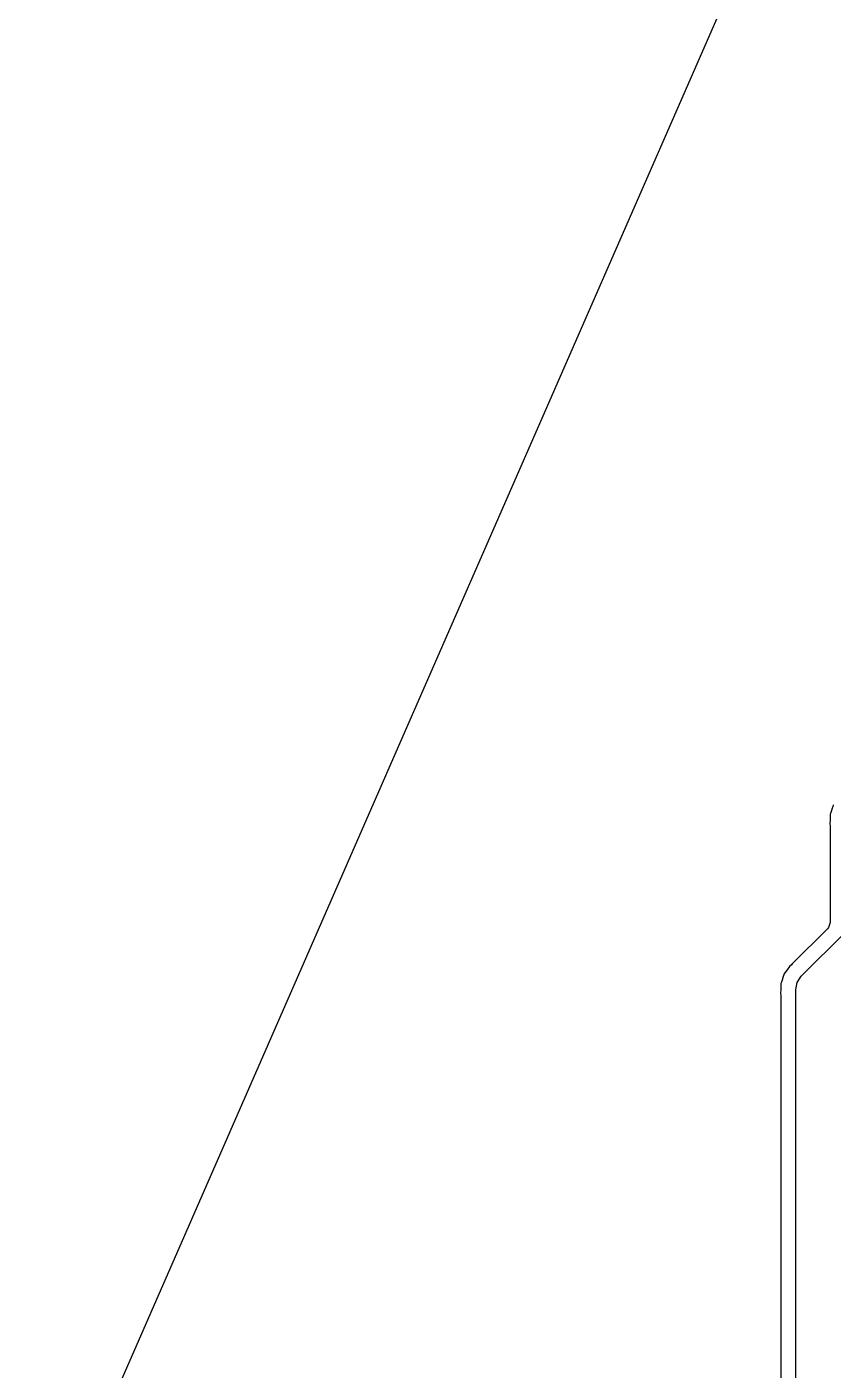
# Model space of a CAD drawing. Extents: x -3.95 to 1.03, y -1.83 to 1.03.
# Drawn here: x -3.941 to -3.516, y -0.854 to -0.147 of the extents above; entities that cross this region are included whole.
import ezdxf

# ---------------------------------------------------------------- set-up
doc = ezdxf.new("R2010")
doc.units = 0
doc.header["$MEASUREMENT"] = 0
doc.layers.add('BLACK', color=7, linetype='CONTINUOUS')

msp = doc.modelspace()

# ---------------------------------------------------------------- linework, layer by layer
at = {"layer": 'BLACK', "linetype": 'CONTINUOUS'}
for p, q in [((-3.7516, -0.5406), (-3.53466, -0.04466)), ((-3.9406, -0.97267), (-3.7516, -0.5406)), ((-3.51688, -0.55862), (-3.51761, -0.56069)), ((-3.51682, -0.55844), (-3.51688, -0.55862)), ((-3.51636, -0.55695), (-3.51682, -0.55844)), ((-3.51616, -0.55629), (-3.51636, -0.55695)), ((-3.51609, -0.55607), (-3.51616, -0.55629)), ((-3.51616, -0.55629), (-3.51616, -0.55629)), ((-3.51774, -0.56383), (-3.51783, -0.56632)), ((-3.5177, -0.56096), (-3.51774, -0.56116)), ((-3.51774, -0.56116), (-3.51774, -0.56365)), ((-3.51774, -0.56365), (-3.51774, -0.56383)), ((-3.51761, -0.56069), (-3.5177, -0.56096)), ((-3.51783, -0.56632), (-3.51774, -0.56705)), ((-3.51774, -0.56705), (-3.51774, -0.61796)), ((-3.51917, -0.62141), (-3.53763, -0.63987)), ((-3.51851, -0.6206), (-3.51917, -0.62141)), ((-3.51774, -0.61796), (-3.51851, -0.6206)), ((-3.53294, -0.64635), (-3.50984, -0.62325)), ((-3.54051, -0.64312), (-3.54198, -0.64512)), ((-3.5404, -0.64297), (-3.54051, -0.64312)), ((-3.53913, -0.64111), (-3.5404, -0.64297)), ((-3.53804, -0.64024), (-3.53913, -0.64111)), ((-3.53763, -0.63987), (-3.53804, -0.64024)), ((-3.54369, -0.6502), (-3.54372, -0.6504)), ((-3.54372, -0.6504), (-3.54372, -0.65289)), ((-3.54341, -0.64941), (-3.54369, -0.6502)), ((-3.54287, -0.64785), (-3.54341, -0.64941)), ((-3.54281, -0.64768), (-3.54287, -0.64785)), ((-3.54245, -0.64651), (-3.54281, -0.64768)), ((-3.54214, -0.64553), (-3.54245, -0.64651)), ((-3.54207, -0.6453), (-3.54214, -0.64553)), ((-3.54214, -0.64553), (-3.54214, -0.64553)), ((-3.54198, -0.64512), (-3.54207, -0.6453)), ((-3.53583, -0.65331), (-3.53508, -0.64955)), ((-3.53508, -0.64955), (-3.53294, -0.64635)), ((-3.53294, -0.64635), (-3.53294, -0.64635)), ((-3.54372, -0.65307), (-3.54382, -0.65556)), ((-3.54382, -0.65556), (-3.54372, -0.65629)), ((-3.54372, -0.65289), (-3.54372, -0.65307)), ((-3.54372, -0.65629), (-3.54372, -0.94162)), ((-3.53583, -0.94691), (-3.53583, -0.65331))]:
    msp.add_line(p, q, dxfattribs=at)

doc.saveas('drawing.dxf')
